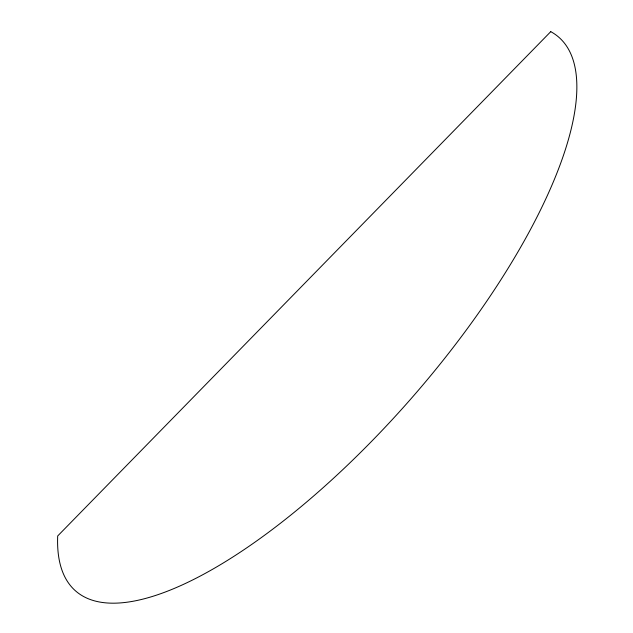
<?xml version="1.0" encoding="UTF-8"?>
<svg xmlns="http://www.w3.org/2000/svg" width="633" height="633" viewBox="0 0 633 633"><rect width="100%" height="100%" fill="white"/><g stroke="black" fill="none" stroke-linecap="round" stroke-linejoin="round"><path stroke-width="0.95" d="M550.757 31.65L57.69 535.969A367.401 126.323 -48.9 0 0 372.149 440.774A367.401 126.323 -48.9 0 0 550.757 31.65"/></g></svg>
